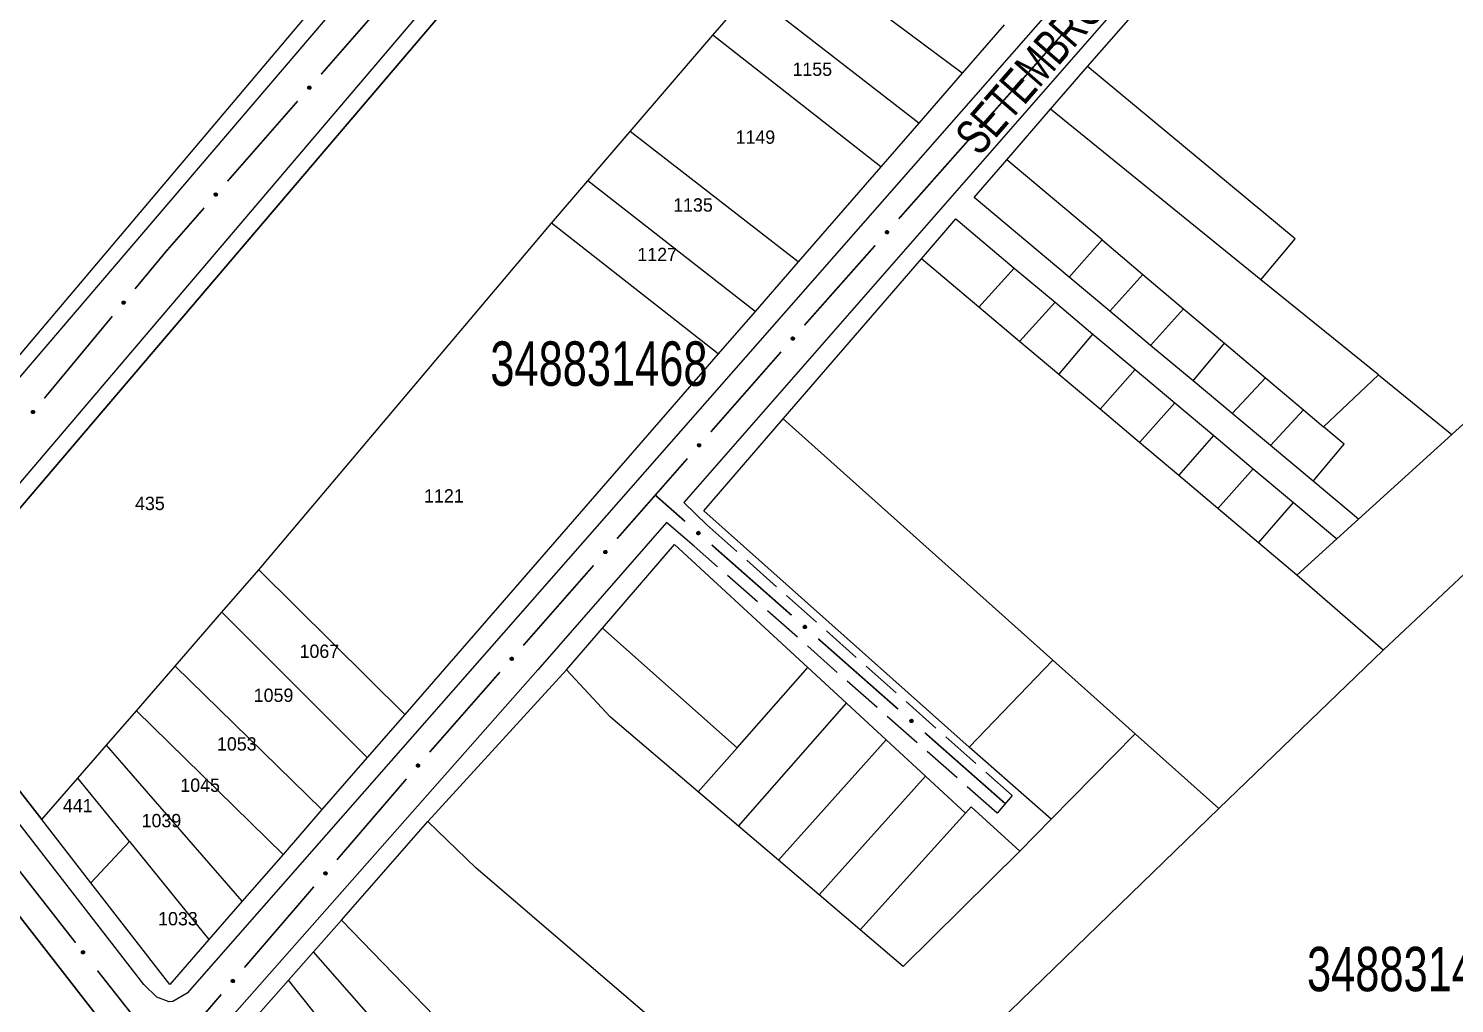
# Model space of a CAD drawing. Extents: x 200123 to 201542, y 4839549 to 4841240.
# Drawn here: x 200907.1 to 201067.7, y 4840266.9 to 4840376.7 of the extents above; entities that cross this region are included whole.
import ezdxf
from ezdxf.enums import TextEntityAlignment as Align

# ---------------------------------------------------------------- set-up
doc = ezdxf.new("R2010")
doc.units = 0
doc.header["$LTSCALE"] = 1.5
doc.header["$MEASUREMENT"] = 0
doc.linetypes.add('TRACO_11', pattern=[8, 3, -1, 3, -1])
for name, color, linetype in [('CD_MALHA_LOTES', 7, 'CONTINUOUS'), ('CD_TXT_QUADRA', 2, 'CONTINUOUS'), ('RU-QUADRA', 210, 'CONTINUOUS'), ('SV-EIXO-RUA-PAV', 20, 'CONTINUOUS'), ('SV-RUA-PAVIM', 7, 'CONTINUOUS'), ('SV-TXT-RUA-PAV', 7, 'CONTINUOUS'), ('Th_NmrPort', 1, 'CONTINUOUS')]:
    doc.layers.add(name, color=color, linetype=linetype)
doc.styles.add('ARIAL', font='ARIAL.SHX')

msp = doc.modelspace()

# ---------------------------------------------------------------- linework, layer by layer
at = {"layer": 'CD_MALHA_LOTES', "linetype": 'Continuous', "flags": 128}
for points in [[(200969.41, 4840501.79), (201013.76, 4840470.34), (201013.89, 4840467.21), (200993.46, 4840443.35), (200887.87, 4840318.42)], [(201026.39, 4840372.43), (201051.85, 4840401.42)], [(200967.19, 4840394.39), (200894.48, 4840309.03), (200894.56, 4840305.62), (200908.58, 4840287.58)], [(201012.26, 4840371.65), (200992.91, 4840386.08)], [(201007.38, 4840366.04), (200988.38, 4840380.8)], [(200984.19, 4840375.93), (200985.95, 4840377.97)], [(200974.88, 4840365.09), (200984.19, 4840375.93)], [(201003.09, 4840361.1), (200984.19, 4840375.93)], [(201017, 4840377.09), (201012.26, 4840371.65)], [(201012.26, 4840371.65), (201007.38, 4840366.04)], [(201022.21, 4840367.59), (201026.39, 4840372.43)], [(201049.76, 4840353), (201026.39, 4840372.43)], [(201125.9, 4840368.83), (201059.67, 4840306.65)], [(201017.3, 4840361.91), (201022.21, 4840367.59)], [(201045.9, 4840348.4), (201022.21, 4840367.59)], [(200970.11, 4840359.54), (200974.88, 4840365.09)], [(200993.78, 4840350.4), (200974.88, 4840365.09)], [(201007.38, 4840366.04), (201003.09, 4840361.1)], [(201013.62, 4840357.65), (201017.3, 4840361.91)], [(201028.03, 4840352.87), (201017.3, 4840361.91)], [(201003.09, 4840361.1), (200993.78, 4840350.4)], [(201067.42, 4840330.98), (201099.94, 4840360.57)], [(200966.02, 4840354.77), (200970.11, 4840359.54)], [(200988.93, 4840344.82), (200970.11, 4840359.54)], [(201024.3, 4840348.7), (201013.62, 4840357.65)], [(201007.67, 4840350.76), (201011.54, 4840355.24)], [(201011.54, 4840355.24), (201018.13, 4840349.71)], [(200933.04, 4840315.72), (200966.02, 4840354.77)], [(200984.76, 4840340.03), (200966.02, 4840354.77)], [(201024.3, 4840348.7), (201028.03, 4840352.87)], [(201028.03, 4840352.87), (201032.61, 4840349)], [(201045.9, 4840348.4), (201049.76, 4840353)], [(200993.78, 4840350.4), (200988.93, 4840344.82)], [(200992.1, 4840332.73), (201007.67, 4840350.76)], [(201014.13, 4840345.32), (201007.67, 4840350.76)], [(201014.13, 4840345.32), (201018.13, 4840349.71)], [(201018.13, 4840349.71), (201022.72, 4840345.85)], [(201028.9, 4840344.85), (201024.3, 4840348.7)], [(201028.9, 4840344.85), (201032.61, 4840349)], [(201032.61, 4840349), (201037.2, 4840345.13)], [(201059.14, 4840337.69), (201045.9, 4840348.4)], [(201018.72, 4840341.45), (201014.13, 4840345.32)], [(201018.72, 4840341.45), (201022.72, 4840345.85)], [(201022.72, 4840345.85), (201026.98, 4840342.27)], [(200988.93, 4840344.82), (200984.76, 4840340.03)], [(201033.49, 4840341), (201028.9, 4840344.85)], [(201033.49, 4840341), (201037.2, 4840345.13)], [(201037.2, 4840345.13), (201041.81, 4840341.24)], [(201023.13, 4840337.73), (201026.98, 4840342.27)], [(201026.98, 4840342.27), (201031.73, 4840338.29)], [(201023.13, 4840337.73), (201018.72, 4840341.45)], [(201038.28, 4840336.99), (201033.49, 4840341)], [(201038.28, 4840336.99), (201041.81, 4840341.24)], [(201041.81, 4840341.24), (201046.43, 4840337.34)], [(200984.76, 4840340.03), (200949.47, 4840299.44)], [(201027.8, 4840333.8), (201023.13, 4840337.73)], [(201027.8, 4840333.8), (201031.73, 4840338.29)], [(201031.73, 4840338.29), (201036.22, 4840334.51)], [(201042.66, 4840333.32), (201046.43, 4840337.34)], [(201046.43, 4840337.34), (201050.71, 4840333.73)], [(201052.95, 4840331.84), (201059.14, 4840337.69)], [(201059.14, 4840337.69), (201067.42, 4840330.98)], [(201042.66, 4840333.32), (201038.28, 4840336.99)], [(201032.25, 4840330.05), (201036.22, 4840334.51)], [(201036.22, 4840334.51), (201040.6, 4840330.84)], [(200983.15, 4840322.37), (200992.1, 4840332.73)], [(201022.46, 4840305.56), (200992.1, 4840332.73)], [(201032.25, 4840330.05), (201027.8, 4840333.8)], [(201046.98, 4840329.71), (201042.66, 4840333.32)], [(201046.98, 4840329.71), (201050.71, 4840333.73)], [(201050.71, 4840333.73), (201052.95, 4840331.84)], [(201036.65, 4840326.34), (201040.6, 4840330.84)], [(201040.6, 4840330.84), (201045.04, 4840327.11)], [(201055.29, 4840329.87), (201052.95, 4840331.84)], [(201067.42, 4840330.98), (201056.89, 4840321.41)], [(201036.65, 4840326.34), (201032.25, 4840330.05)], [(201051.78, 4840325.69), (201046.98, 4840329.71)], [(201051.78, 4840325.69), (201055.29, 4840329.87)], [(201041.06, 4840322.62), (201036.65, 4840326.34)], [(201041.06, 4840322.62), (201045.04, 4840327.11)], [(201045.04, 4840327.11), (201049.58, 4840323.3)], [(201056.89, 4840321.41), (201051.78, 4840325.69)], [(201045.65, 4840318.76), (201049.58, 4840323.3)], [(201049.58, 4840323.3), (201054.47, 4840319.2)], [(201013.04, 4840295.76), (200983.15, 4840322.37)], [(201045.65, 4840318.76), (201041.06, 4840322.62)], [(201054.47, 4840319.2), (201056.89, 4840321.41)], [(200971.74, 4840309.16), (200979.86, 4840318.57)], [(200979.86, 4840318.57), (200994.88, 4840304.71)], [(201049.97, 4840315.11), (201045.65, 4840318.76)], [(201049.97, 4840315.11), (201054.47, 4840319.2)], [(200928.87, 4840310.93), (200933.04, 4840315.72)], [(200949.47, 4840299.44), (200933.04, 4840315.72)], [(201059.67, 4840306.65), (201049.97, 4840315.11)], [(200923.61, 4840304.87), (200928.87, 4840310.93)], [(200945.24, 4840294.58), (200928.87, 4840310.93)], [(200967.68, 4840304.46), (200971.74, 4840309.16)], [(200986.91, 4840295.67), (200971.74, 4840309.16)], [(201013.04, 4840295.76), (201022.46, 4840305.56)], [(201022.46, 4840305.56), (201031.76, 4840297.23)], [(201059.67, 4840306.65), (201041.16, 4840288.82)], [(200919.25, 4840299.85), (200923.61, 4840304.87)], [(200940.15, 4840288.71), (200923.61, 4840304.87)], [(200952.09, 4840287.36), (200967.68, 4840304.46)], [(200972.65, 4840299.12), (200967.68, 4840304.46)], [(200986.91, 4840295.67), (200994.88, 4840304.71)], [(200994.88, 4840304.71), (200999.23, 4840300.69)], [(200863.74, 4840282.23), (200886.33, 4840300.35), (200888.43, 4840299.35), (200915.91, 4840264.07), (200917.24, 4840262.47), (200917.48, 4840261.45), (200897.15, 4840239.55)], [(200987.06, 4840286.84), (200999.23, 4840300.69)], [(200999.23, 4840300.69), (201003.68, 4840296.58)], [(200915.86, 4840295.96), (200919.25, 4840299.85)], [(200935.76, 4840283.67), (200919.25, 4840299.85)], [(200949.47, 4840299.44), (200945.24, 4840294.58)], [(200982.53, 4840290.7), (200972.65, 4840299.12)], [(201031.76, 4840297.23), (201022.29, 4840287.62)], [(201041.16, 4840288.82), (201031.76, 4840297.23)], [(200912.63, 4840292.24), (200915.86, 4840295.96)], [(200931.16, 4840278.38), (200915.86, 4840295.96)], [(200982.53, 4840290.7), (200986.91, 4840295.67)], [(200991.56, 4840283), (201003.68, 4840296.58)], [(201003.68, 4840296.58), (201008.14, 4840292.46)], [(201022.29, 4840287.62), (201013.04, 4840295.76)], [(200945.24, 4840294.58), (200940.15, 4840288.71)], [(200908.58, 4840287.58), (200912.63, 4840292.24)], [(200918.47, 4840285.1), (200912.63, 4840292.24)], [(200996.15, 4840279.09), (201008.14, 4840292.46)], [(201008.14, 4840292.46), (201012.63, 4840288.31)], [(200987.06, 4840286.84), (200982.53, 4840290.7)], [(201012.63, 4840288.31), (201013.26, 4840289.01)], [(201013.26, 4840289.01), (201018.76, 4840284.04)], [(200914.11, 4840280.46), (200908.58, 4840287.58)], [(200940.15, 4840288.71), (200935.76, 4840283.67)], [(200965.7, 4840215.64), (201041.16, 4840288.82)], [(201000.77, 4840275.15), (201012.63, 4840288.31)], [(201018.76, 4840284.04), (201022.29, 4840287.62)], [(200942.33, 4840276.26), (200952.09, 4840287.36)], [(200989.48, 4840254.69), (200957.46, 4840282.14), (200952.09, 4840287.36)], [(200991.56, 4840283), (200987.06, 4840286.84)], [(200914.11, 4840280.46), (200918.47, 4840285.1)], [(200918.47, 4840285.1), (200927.41, 4840274.07)], [(200935.76, 4840283.67), (200931.16, 4840278.38)], [(200996.15, 4840279.09), (200991.56, 4840283)], [(201018.76, 4840284.04), (201005.6, 4840271.03)], [(200923.01, 4840269.01), (200914.11, 4840280.46)], [(200931.16, 4840278.38), (200927.41, 4840274.07)], [(201000.77, 4840275.15), (200996.15, 4840279.09)], [(200939.2, 4840272.7), (200942.33, 4840276.26)], [(200965.67, 4840252.17), (200942.33, 4840276.26)], [(201005.6, 4840271.03), (201000.77, 4840275.15)], [(200927.41, 4840274.07), (200923.01, 4840269.01)], [(200936.39, 4840269.5), (200939.2, 4840272.7)], [(200961.07, 4840247.76), (200939.2, 4840272.7)], [(200936.39, 4840269.5), (200930.5, 4840262.81), (200930.28, 4840260.59), (200959.16, 4840223.94)], [(200956.89, 4840243.74), (200936.39, 4840269.5)]]:
    msp.add_lwpolyline(points, dxfattribs=at)
at = {"layer": 'RU-QUADRA', "linetype": 'Continuous', "flags": 128}
msp.add_lwpolyline([(200887.87, 4840318.42), (200884.39, 4840318.51), (200856.91, 4840353.29), (200827.26, 4840390.82), (200860.27, 4840445.95), (200864.09, 4840452.29), (200885.85, 4840488.36), (200915.27, 4840537.14), (200918.59, 4840537.83), (200969.41, 4840501.79), (200975.72, 4840497.31), (200985.81, 4840490.16), (200996.33, 4840482.71), (201013.76, 4840470.34), (201013.89, 4840467.21), (200999.75, 4840450.69), (200993.46, 4840443.35)], close=True, dxfattribs=at)
for points in [[(200930.5, 4840262.81), (200936.39, 4840269.5), (200939.2, 4840272.7), (200942.33, 4840276.26), (200952.09, 4840287.36), (200967.68, 4840304.46), (200971.74, 4840309.16), (200979.86, 4840318.57), (200994.88, 4840304.71), (200999.23, 4840300.69), (201003.68, 4840296.58), (201008.14, 4840292.46), (201012.63, 4840288.31), (201013.26, 4840289.01), (201018.76, 4840284.04), (201022.29, 4840287.62), (201013.04, 4840295.76), (200983.15, 4840322.37), (200992.1, 4840332.73), (201007.67, 4840350.76), (201011.54, 4840355.24), (201018.13, 4840349.71), (201022.72, 4840345.85), (201026.98, 4840342.27), (201031.73, 4840338.29), (201036.22, 4840334.51), (201040.6, 4840330.84), (201045.04, 4840327.11), (201049.58, 4840323.3), (201054.47, 4840319.2), (201056.89, 4840321.41), (201051.78, 4840325.69), (201046.98, 4840329.71), (201042.66, 4840333.32), (201038.28, 4840336.99), (201033.49, 4840341), (201028.9, 4840344.85), (201024.3, 4840348.7), (201013.62, 4840357.65), (201017.3, 4840361.91), (201022.21, 4840367.59), (201026.39, 4840372.43), (201051.85, 4840401.42)], [(200894.48, 4840309.03), (200967.19, 4840394.39)], [(201017, 4840377.09), (201012.26, 4840371.65), (201007.38, 4840366.04), (201003.09, 4840361.1), (200993.78, 4840350.4), (200988.93, 4840344.82), (200984.76, 4840340.03), (200949.47, 4840299.44), (200945.24, 4840294.58), (200940.15, 4840288.71), (200935.76, 4840283.67), (200931.16, 4840278.38), (200927.41, 4840274.07), (200923.01, 4840269.01), (200914.11, 4840280.46), (200908.58, 4840287.58), (200894.56, 4840305.62)], [(200915.91, 4840264.07), (200888.43, 4840299.35), (200886.33, 4840300.35), (200863.74, 4840282.23), (200860.18, 4840279.44), (200855.56, 4840275.81), (200852.31, 4840273.26), (200848.46, 4840270.24), (200841.79, 4840265)]]:
    msp.add_lwpolyline(points, dxfattribs=at)
at = {"layer": 'SV-EIXO-RUA-PAV', "const_width": 0.18}
for points in [[(200940.048068, 4840371.530932), (200947.952305, 4840380.559943)], [(201023.58, 4840376.09), (201015.721221, 4840367.222507)], [(201023.680628, 4840376.202921), (201023.58, 4840376.09)], [(200929.509086, 4840359.49225), (200937.413323, 4840368.521262)], [(201013.068189, 4840364.228944), (201005.109091, 4840355.248255)], [(200922.6, 4840351.6), (200926.87434, 4840356.48258)], [(200922.274057, 4840351.206695), (200922.6, 4840351.6)], [(201002.456059, 4840352.254692), (200995.160219, 4840344.022395)], [(200919.083611, 4840347.356882), (200922.274057, 4840351.206695)], [(200908.874185, 4840335.037483), (200916.531255, 4840344.277032)], [(200995.160219, 4840344.022395), (200994.52, 4840343.3)], [(200994.52, 4840343.3), (200994.497083, 4840343.273896)], [(200991.858129, 4840340.267915), (200983.941267, 4840331.249972)], [(200981.302313, 4840328.243991), (200973.385451, 4840319.226048)], [(200978.039059, 4840323.822357), (200977.69, 4840324.13)], [(200981.0399, 4840321.17756), (200978.039059, 4840323.822357)], [(200993.043267, 4840310.598373), (200984.040742, 4840318.532763)], [(200970.746497, 4840316.220067), (200962.829635, 4840307.202124)], [(201005.046633, 4840300.019187), (200996.044109, 4840307.953577)], [(200960.190681, 4840304.196143), (200952.273819, 4840295.1782)], [(201017.05, 4840289.44), (201008.047475, 4840297.37439)], [(200949.652417, 4840292.156981), (200941.835878, 4840283.051943)], [(200912.397395, 4840273.705746), (200905.009719, 4840283.16208)], [(200939.230365, 4840280.01693), (200936.624853, 4840276.981918)], [(200936.4, 4840276.72), (200931.408475, 4840270.916491)], [(200936.624853, 4840276.981918), (200936.4, 4840276.72)], [(200922.29534, 4840261.134734), (200914.868578, 4840270.560401)], [(200928.800165, 4840267.883881), (200922.931469, 4840261.060509)]]:
    msp.add_lwpolyline(points, dxfattribs=at)
at = {"layer": 'SV-EIXO-RUA-PAV'}
for points in [[(200938.553229, 4840369.990497), (200938.549296, 4840370.039248), (200938.555885, 4840370.08195), (200938.571631, 4840370.115984), (200938.593388, 4840370.142431), (200938.618694, 4840370.166981), (200938.649668, 4840370.186103), (200938.688747, 4840370.199711), (200938.737622, 4840370.203999), (200938.780923, 4840370.194375), (200938.815116, 4840370.180722), (200938.843999, 4840370.159623), (200938.867436, 4840370.134641), (200938.886235, 4840370.10181), (200938.899639, 4840370.062072), (200938.902762, 4840370.012822), (200938.896015, 4840369.971002), (200938.87992, 4840369.938482), (200938.858525, 4840369.909579), (200938.832389, 4840369.884826), (200938.801876, 4840369.86623), (200938.761843, 4840369.852806), (200938.713192, 4840369.850369), (200938.671404, 4840369.856621), (200938.638667, 4840369.872256), (200938.610686, 4840369.89396), (200938.585755, 4840369.919042), (200938.565236, 4840369.949378), (200938.553229, 4840369.990497)], [(201014.572385, 4840365.760243), (201014.576021, 4840365.711469), (201014.569172, 4840365.668808), (201014.553219, 4840365.63487), (201014.531301, 4840365.608556), (201014.505846, 4840365.584161), (201014.474756, 4840365.565228), (201014.435595, 4840365.551858), (201014.386695, 4840365.547868), (201014.343453, 4840365.557756), (201014.309344, 4840365.571617), (201014.28059, 4840365.592891), (201014.257306, 4840365.618016), (201014.238707, 4840365.650961), (201014.225545, 4840365.690779), (201014.222723, 4840365.740048), (201014.229724, 4840365.781826), (201014.246017, 4840365.814247), (201014.267588, 4840365.843019), (201014.293874, 4840365.867613), (201014.324499, 4840365.886022), (201014.364614, 4840365.899202), (201014.413279, 4840365.901343), (201014.455027, 4840365.894836), (201014.487669, 4840365.879003), (201014.515517, 4840365.857128), (201014.540295, 4840365.831895), (201014.560628, 4840365.801435), (201014.572385, 4840365.760243)], [(200928.014246, 4840357.951816), (200928.010314, 4840358.000566), (200928.016902, 4840358.043268), (200928.032649, 4840358.077303), (200928.054406, 4840358.10375), (200928.079711, 4840358.128299), (200928.110685, 4840358.147421), (200928.149764, 4840358.16103), (200928.19864, 4840358.165318), (200928.241941, 4840358.155693), (200928.276133, 4840358.142041), (200928.305017, 4840358.120942), (200928.328454, 4840358.095959), (200928.347253, 4840358.063128), (200928.360657, 4840358.023391), (200928.363779, 4840357.97414), (200928.357033, 4840357.93232), (200928.340938, 4840357.899801), (200928.319542, 4840357.870898), (200928.293407, 4840357.846144), (200928.262894, 4840357.827549), (200928.22286, 4840357.814125), (200928.174209, 4840357.811687), (200928.132422, 4840357.81794), (200928.099685, 4840357.833574), (200928.071704, 4840357.855278), (200928.046772, 4840357.88036), (200928.026254, 4840357.910696), (200928.014246, 4840357.951816)], [(201003.960255, 4840353.785991), (201003.963891, 4840353.737218), (201003.957042, 4840353.694557), (201003.941089, 4840353.660619), (201003.919171, 4840353.634305), (201003.893716, 4840353.60991), (201003.862626, 4840353.590977), (201003.823465, 4840353.577607), (201003.774565, 4840353.573617), (201003.731323, 4840353.583505), (201003.697214, 4840353.597365), (201003.66846, 4840353.61864), (201003.645176, 4840353.643765), (201003.626577, 4840353.67671), (201003.613415, 4840353.716528), (201003.610593, 4840353.765797), (201003.617594, 4840353.807575), (201003.633887, 4840353.839996), (201003.655458, 4840353.868768), (201003.681744, 4840353.893362), (201003.712369, 4840353.911771), (201003.752484, 4840353.924951), (201003.801149, 4840353.927092), (201003.842897, 4840353.920585), (201003.875539, 4840353.904751), (201003.903387, 4840353.882877), (201003.928165, 4840353.857644), (201003.948498, 4840353.827183), (201003.960255, 4840353.785991)], [(200917.630994, 4840345.77657), (200917.625744, 4840345.825196), (200917.631175, 4840345.868061), (200917.645995, 4840345.902509), (200917.667028, 4840345.929534), (200917.69166, 4840345.95476), (200917.722106, 4840345.974713), (200917.760802, 4840345.989373), (200917.809544, 4840345.994982), (200917.853089, 4840345.986533), (200917.887639, 4840345.97381), (200917.917083, 4840345.953501), (200917.941187, 4840345.929161), (200917.960867, 4840345.896851), (200917.975341, 4840345.85749), (200917.979795, 4840345.808343), (200917.974182, 4840345.766355), (200917.958973, 4840345.733412), (200917.938368, 4840345.703941), (200917.912911, 4840345.678489), (200917.882913, 4840345.659075), (200917.843257, 4840345.644573), (200917.79469, 4840345.64082), (200917.752748, 4840345.64594), (200917.7196, 4840345.660683), (200917.691042, 4840345.681622), (200917.665441, 4840345.70602), (200917.64411, 4840345.73579), (200917.630994, 4840345.77657)], [(200993.355123, 4840341.806256), (200993.358987, 4840341.757501), (200993.352339, 4840341.714808), (200993.336545, 4840341.680795), (200993.314751, 4840341.654379), (200993.289411, 4840341.629865), (200993.25841, 4840341.610786), (200993.219312, 4840341.597233), (200993.170431, 4840341.593013), (200993.127144, 4840341.602698), (200993.09297, 4840341.616398), (200993.064116, 4840341.637537), (200993.040714, 4840341.662553), (200993.021961, 4840341.69541), (200993.008613, 4840341.735166), (200993.005559, 4840341.784421), (200993.012364, 4840341.826232), (200993.028505, 4840341.858729), (200993.04994, 4840341.887602), (200993.07611, 4840341.912319), (200993.106649, 4840341.930871), (200993.146702, 4840341.944239), (200993.195356, 4840341.946609), (200993.237134, 4840341.940298), (200993.26985, 4840341.924618), (200993.2978, 4840341.902874), (200993.322697, 4840341.877757), (200993.343173, 4840341.847393), (200993.355123, 4840341.806256)], [(200907.421567, 4840333.45717), (200907.416317, 4840333.505796), (200907.421748, 4840333.548661), (200907.436568, 4840333.583109), (200907.457602, 4840333.610135), (200907.482234, 4840333.63536), (200907.512679, 4840333.655313), (200907.551376, 4840333.669974), (200907.600117, 4840333.675583), (200907.643663, 4840333.667133), (200907.678212, 4840333.654411), (200907.707656, 4840333.634101), (200907.73176, 4840333.609761), (200907.75144, 4840333.577451), (200907.765915, 4840333.538091), (200907.770369, 4840333.488943), (200907.764756, 4840333.446956), (200907.749546, 4840333.414013), (200907.728941, 4840333.384541), (200907.703485, 4840333.35909), (200907.673486, 4840333.339676), (200907.63383, 4840333.325174), (200907.585263, 4840333.32142), (200907.543322, 4840333.32654), (200907.510174, 4840333.341283), (200907.481616, 4840333.362223), (200907.456015, 4840333.386621), (200907.434683, 4840333.41639), (200907.421567, 4840333.45717)], [(200982.799307, 4840329.782332), (200982.803171, 4840329.733577), (200982.796523, 4840329.690884), (200982.780729, 4840329.656872), (200982.758935, 4840329.630455), (200982.733595, 4840329.605941), (200982.702594, 4840329.586862), (200982.663496, 4840329.573309), (200982.614615, 4840329.569089), (200982.571327, 4840329.578774), (200982.537154, 4840329.592474), (200982.5083, 4840329.613614), (200982.484898, 4840329.638629), (200982.466145, 4840329.671486), (200982.452796, 4840329.711242), (200982.449743, 4840329.760497), (200982.456548, 4840329.802308), (200982.472688, 4840329.834805), (200982.494124, 4840329.863678), (200982.520294, 4840329.888395), (200982.550833, 4840329.906947), (200982.590886, 4840329.920315), (200982.63954, 4840329.922685), (200982.681318, 4840329.916374), (200982.714033, 4840329.900694), (200982.741984, 4840329.87895), (200982.766881, 4840329.853834), (200982.787356, 4840329.823469), (200982.799307, 4840329.782332)], [(200982.575327, 4840319.677577), (200982.526564, 4840319.673807), (200982.483884, 4840319.680539), (200982.449902, 4840319.696399), (200982.423528, 4840319.718244), (200982.399063, 4840319.743632), (200982.380045, 4840319.77467), (200982.366567, 4840319.813794), (200982.362443, 4840319.862683), (200982.372212, 4840319.905952), (200982.385979, 4840319.940099), (200982.407174, 4840319.968911), (200982.432235, 4840319.992264), (200982.465129, 4840320.010953), (200982.504911, 4840320.024225), (200982.554171, 4840320.027183), (200982.595968, 4840320.020296), (200982.628434, 4840320.004092), (200982.657266, 4840319.982601), (200982.681931, 4840319.956382), (200982.700425, 4840319.925807), (200982.713715, 4840319.885729), (200982.71599, 4840319.83707), (200982.709597, 4840319.795304), (200982.693854, 4840319.76262), (200982.672056, 4840319.734711), (200982.646891, 4840319.709864), (200982.616486, 4840319.689447), (200982.575327, 4840319.677577)], [(200972.243491, 4840317.758409), (200972.247355, 4840317.709653), (200972.240707, 4840317.66696), (200972.224912, 4840317.632948), (200972.203119, 4840317.606531), (200972.177779, 4840317.582017), (200972.146778, 4840317.562938), (200972.10768, 4840317.549385), (200972.058799, 4840317.545165), (200972.015511, 4840317.55485), (200971.981338, 4840317.56855), (200971.952484, 4840317.58969), (200971.929082, 4840317.614705), (200971.910329, 4840317.647562), (200971.89698, 4840317.687319), (200971.893927, 4840317.736573), (200971.900732, 4840317.778384), (200971.916872, 4840317.810881), (200971.938308, 4840317.839754), (200971.964478, 4840317.864471), (200971.995017, 4840317.883024), (200972.03507, 4840317.896391), (200972.083724, 4840317.898761), (200972.125502, 4840317.89245), (200972.158217, 4840317.87677), (200972.186168, 4840317.855026), (200972.211065, 4840317.82991), (200972.23154, 4840317.799545), (200972.243491, 4840317.758409)], [(200994.578693, 4840309.09839), (200994.52993, 4840309.09462), (200994.48725, 4840309.101352), (200994.453269, 4840309.117212), (200994.426895, 4840309.139057), (200994.40243, 4840309.164445), (200994.383412, 4840309.195483), (200994.369934, 4840309.234607), (200994.365809, 4840309.283496), (200994.375579, 4840309.326765), (200994.389345, 4840309.360912), (200994.410541, 4840309.389725), (200994.435602, 4840309.413078), (200994.468495, 4840309.431767), (200994.508277, 4840309.445038), (200994.557538, 4840309.447996), (200994.599335, 4840309.441109), (200994.631801, 4840309.424906), (200994.660632, 4840309.403414), (200994.685298, 4840309.377196), (200994.703791, 4840309.346621), (200994.717081, 4840309.306542), (200994.719356, 4840309.257884), (200994.712964, 4840309.216117), (200994.69722, 4840309.183433), (200994.675422, 4840309.155524), (200994.650257, 4840309.130677), (200994.619853, 4840309.11026), (200994.578693, 4840309.09839)], [(200961.687674, 4840305.734485), (200961.691539, 4840305.685729), (200961.68489, 4840305.643036), (200961.669096, 4840305.609024), (200961.647303, 4840305.582607), (200961.621963, 4840305.558093), (200961.590962, 4840305.539015), (200961.551864, 4840305.525461), (200961.502983, 4840305.521241), (200961.459695, 4840305.530926), (200961.425521, 4840305.544626), (200961.396667, 4840305.565766), (200961.373266, 4840305.590781), (200961.354513, 4840305.623639), (200961.341164, 4840305.663395), (200961.338111, 4840305.712649), (200961.344916, 4840305.75446), (200961.361056, 4840305.786957), (200961.382492, 4840305.81583), (200961.408662, 4840305.840547), (200961.439201, 4840305.8591), (200961.479253, 4840305.872467), (200961.527908, 4840305.874837), (200961.569686, 4840305.868526), (200961.602401, 4840305.852846), (200961.630352, 4840305.831102), (200961.655248, 4840305.805986), (200961.675724, 4840305.775621), (200961.687674, 4840305.734485)], [(201006.58206, 4840298.519203), (201006.533297, 4840298.515434), (201006.490617, 4840298.522165), (201006.456635, 4840298.538026), (201006.430261, 4840298.559871), (201006.405796, 4840298.585258), (201006.386778, 4840298.616296), (201006.3733, 4840298.65542), (201006.369176, 4840298.70431), (201006.378945, 4840298.747578), (201006.392712, 4840298.781725), (201006.413907, 4840298.810538), (201006.438968, 4840298.833891), (201006.471862, 4840298.85258), (201006.511644, 4840298.865851), (201006.560904, 4840298.868809), (201006.602702, 4840298.861923), (201006.635167, 4840298.845719), (201006.663999, 4840298.824227), (201006.688665, 4840298.798009), (201006.707158, 4840298.767434), (201006.720448, 4840298.727356), (201006.722723, 4840298.678697), (201006.71633, 4840298.636931), (201006.700587, 4840298.604246), (201006.678789, 4840298.576338), (201006.653624, 4840298.55149), (201006.62322, 4840298.531074), (201006.58206, 4840298.519203)], [(200951.132288, 4840293.711802), (200951.136692, 4840293.663092), (200951.130517, 4840293.620328), (200951.1151, 4840293.586143), (200951.0936, 4840293.559487), (200951.068533, 4840293.534694), (200951.037745, 4840293.515273), (200950.9988, 4840293.501287), (200950.949968, 4840293.496526), (200950.906576, 4840293.505732), (200950.872253, 4840293.519053), (200950.843167, 4840293.539871), (200950.81949, 4840293.564626), (200950.800374, 4840293.597274), (200950.786586, 4840293.63688), (200950.782987, 4840293.686098), (200950.789329, 4840293.727981), (200950.805109, 4840293.760655), (200950.826224, 4840293.789763), (200950.852118, 4840293.814768), (200950.88245, 4840293.833658), (200950.922352, 4840293.847469), (200950.970977, 4840293.850377), (200951.012823, 4840293.844529), (200951.04571, 4840293.829212), (200951.0739, 4840293.807779), (200951.099072, 4840293.782939), (200951.119883, 4840293.752804), (200951.132288, 4840293.711802)], [(200940.710236, 4840281.571751), (200940.71464, 4840281.523041), (200940.708465, 4840281.480277), (200940.693048, 4840281.446092), (200940.671548, 4840281.419436), (200940.646481, 4840281.394643), (200940.615693, 4840281.375222), (200940.576748, 4840281.361236), (200940.527917, 4840281.356475), (200940.484525, 4840281.365681), (200940.450201, 4840281.379002), (200940.421115, 4840281.39982), (200940.397438, 4840281.424575), (200940.378322, 4840281.457223), (200940.364534, 4840281.496829), (200940.360935, 4840281.546047), (200940.367277, 4840281.58793), (200940.383057, 4840281.620604), (200940.404172, 4840281.649713), (200940.430067, 4840281.674718), (200940.460398, 4840281.693607), (200940.5003, 4840281.707418), (200940.548925, 4840281.710326), (200940.590771, 4840281.704478), (200940.623658, 4840281.689161), (200940.651848, 4840281.667728), (200940.677021, 4840281.642888), (200940.697831, 4840281.612753), (200940.710236, 4840281.571751)], [(200913.231709, 4840272.459006), (200913.183086, 4840272.464279), (200913.142375, 4840272.478754), (200913.111894, 4840272.5006), (200913.089994, 4840272.526928), (200913.070622, 4840272.556386), (200913.057643, 4840272.590395), (200913.0516, 4840272.631332), (200913.056548, 4840272.680145), (200913.074117, 4840272.720875), (200913.093936, 4840272.751903), (200913.120074, 4840272.776321), (200913.149006, 4840272.79466), (200913.184779, 4840272.806973), (200913.226324, 4840272.812692), (200913.275287, 4840272.806529), (200913.315101, 4840272.792065), (200913.344028, 4840272.77016), (200913.36841, 4840272.743727), (200913.387827, 4840272.713416), (200913.400374, 4840272.679959), (200913.406057, 4840272.638118), (200913.399334, 4840272.589873), (200913.385361, 4840272.549998), (200913.363868, 4840272.520771), (200913.337304, 4840272.497353), (200913.307994, 4840272.477564), (200913.274351, 4840272.463094), (200913.231709, 4840272.459006)], [(200930.281469, 4840269.437337), (200930.285828, 4840269.388623), (200930.279613, 4840269.345865), (200930.264165, 4840269.311694), (200930.24264, 4840269.285058), (200930.21755, 4840269.260288), (200930.186745, 4840269.240895), (200930.147786, 4840269.226945), (200930.098951, 4840269.22223), (200930.055567, 4840269.231475), (200930.021256, 4840269.244828), (200929.992189, 4840269.265673), (200929.968535, 4840269.29045), (200929.949449, 4840269.323115), (200929.935698, 4840269.362734), (200929.932144, 4840269.411955), (200929.938525, 4840269.453832), (200929.954335, 4840269.486491), (200929.975476, 4840269.515581), (200930.001394, 4840269.540562), (200930.031743, 4840269.559424), (200930.071658, 4840269.573197), (200930.120286, 4840269.576061), (200930.162126, 4840269.570174), (200930.194999, 4840269.554827), (200930.223169, 4840269.533368), (200930.248319, 4840269.508505), (200930.269102, 4840269.47835), (200930.281469, 4840269.437337)]]:
    msp.add_lwpolyline(points, close=True, dxfattribs=at)
for points in [[(200938.549296, 4840370.039248), (200938.649668, 4840370.186103)], [(200938.552165, 4840370.017139), (200938.664653, 4840370.187065)], [(200938.552947, 4840370.063606), (200938.629092, 4840370.169231)], [(200938.553229, 4840369.990497), (200938.688747, 4840370.199711)], [(200938.555885, 4840370.08195), (200938.618694, 4840370.166981)], [(200938.561139, 4840369.969386), (200938.712278, 4840370.197964)], [(200938.565236, 4840369.949378), (200938.737622, 4840370.203999)], [(200938.578717, 4840369.937676), (200938.755921, 4840370.196028)], [(200938.585755, 4840369.919042), (200938.780923, 4840370.194375)], [(200938.599891, 4840369.910072), (200938.793401, 4840370.18498)], [(200938.610686, 4840369.89396), (200938.815116, 4840370.180722)], [(200938.626713, 4840369.884778), (200938.830365, 4840370.167129)], [(200938.638667, 4840369.872256), (200938.843999, 4840370.159623)], [(200938.657901, 4840369.866543), (200938.854107, 4840370.144531)], [(200938.671404, 4840369.856621), (200938.867436, 4840370.134641)], [(200938.694481, 4840369.854468), (200938.87451, 4840370.113976)], [(200938.713192, 4840369.850369), (200938.886235, 4840370.10181)], [(200938.738895, 4840369.855484), (200938.891317, 4840370.079313)], [(200938.761843, 4840369.852806), (200938.899639, 4840370.062072)], [(200938.783696, 4840369.865229), (200938.89644, 4840370.031304)], [(200938.801876, 4840369.86623), (200938.902762, 4840370.012822)], [(200938.819513, 4840369.879212), (200938.89553, 4840369.986762)], [(200938.832389, 4840369.884826), (200938.896015, 4840369.971002)], [(201014.324499, 4840365.886022), (201014.222723, 4840365.740048)], [(201014.364614, 4840365.899202), (201014.225545, 4840365.690779)], [(201014.342685, 4840365.886913), (201014.228932, 4840365.721528)], [(201014.293874, 4840365.867613), (201014.229724, 4840365.781826)], [(201014.306784, 4840365.873148), (201014.230113, 4840365.766063)], [(201014.387545, 4840365.896384), (201014.233762, 4840365.673488)], [(201014.413279, 4840365.901343), (201014.238707, 4840365.650961)], [(201014.431964, 4840365.89713), (201014.250358, 4840365.638724)], [(201014.455027, 4840365.894836), (201014.257306, 4840365.618016)], [(201014.468471, 4840365.884832), (201014.270574, 4840365.608045)], [(201014.487669, 4840365.879003), (201014.28059, 4840365.592891)], [(201014.499547, 4840365.866407), (201014.294178, 4840365.585303)], [(201014.515517, 4840365.857128), (201014.309344, 4840365.571617)], [(201014.526214, 4840365.84095), (201014.331033, 4840365.567227)], [(201014.540295, 4840365.831895), (201014.343453, 4840365.557756)], [(201014.547219, 4840365.813219), (201014.368444, 4840365.55595)], [(201014.560628, 4840365.801435), (201014.386695, 4840365.547868)], [(201014.564603, 4840365.781402), (201014.412075, 4840365.553748)], [(201014.572385, 4840365.760243), (201014.435595, 4840365.551858)], [(201014.573286, 4840365.733595), (201014.459766, 4840365.564357)], [(201014.576021, 4840365.711469), (201014.474756, 4840365.565228)], [(201014.572222, 4840365.687133), (201014.495435, 4840365.581974)], [(201014.569172, 4840365.668808), (201014.505846, 4840365.584161)], [(200928.010314, 4840358.000566), (200928.110685, 4840358.147421)], [(200928.013183, 4840357.978457), (200928.125671, 4840358.148384)], [(200928.013965, 4840358.024925), (200928.09011, 4840358.13055)], [(200928.014246, 4840357.951816), (200928.149764, 4840358.16103)], [(200928.016902, 4840358.043268), (200928.079711, 4840358.128299)], [(200928.022157, 4840357.930704), (200928.173296, 4840358.159283)], [(200928.026254, 4840357.910696), (200928.19864, 4840358.165318)], [(200928.039735, 4840357.898994), (200928.216939, 4840358.157347)], [(200928.046772, 4840357.88036), (200928.241941, 4840358.155693)], [(200928.060909, 4840357.871391), (200928.254419, 4840358.146299)], [(200928.071704, 4840357.855278), (200928.276133, 4840358.142041)], [(200928.08773, 4840357.846097), (200928.291383, 4840358.128447)], [(200928.099685, 4840357.833574), (200928.305017, 4840358.120942)], [(200928.118918, 4840357.827862), (200928.315125, 4840358.105849)], [(200928.132422, 4840357.81794), (200928.328454, 4840358.095959)], [(200928.155499, 4840357.815787), (200928.335527, 4840358.075294)], [(200928.174209, 4840357.811687), (200928.347253, 4840358.063128)], [(200928.199913, 4840357.816803), (200928.352334, 4840358.040632)], [(200928.22286, 4840357.814125), (200928.360657, 4840358.023391)], [(200928.244714, 4840357.826548), (200928.357457, 4840357.992623)], [(200928.262894, 4840357.827549), (200928.363779, 4840357.97414)], [(200928.280531, 4840357.840531), (200928.356548, 4840357.948081)], [(200928.293407, 4840357.846144), (200928.357033, 4840357.93232)], [(201003.712369, 4840353.911771), (201003.610593, 4840353.765797)], [(201003.752484, 4840353.924951), (201003.613415, 4840353.716528)], [(201003.730555, 4840353.912661), (201003.616802, 4840353.747276)], [(201003.681744, 4840353.893362), (201003.617594, 4840353.807575)], [(201003.694654, 4840353.898897), (201003.617983, 4840353.791812)], [(201003.775415, 4840353.922133), (201003.621632, 4840353.699237)], [(201003.801149, 4840353.927092), (201003.626577, 4840353.67671)], [(201003.819834, 4840353.922879), (201003.638228, 4840353.664473)], [(201003.842897, 4840353.920585), (201003.645176, 4840353.643765)], [(201003.856341, 4840353.910581), (201003.658444, 4840353.633794)], [(201003.875539, 4840353.904751), (201003.66846, 4840353.61864)], [(201003.887417, 4840353.892156), (201003.682048, 4840353.611052)], [(201003.903387, 4840353.882877), (201003.697214, 4840353.597365)], [(201003.914084, 4840353.866699), (201003.718903, 4840353.592975)], [(201003.928165, 4840353.857644), (201003.731323, 4840353.583505)], [(201003.935089, 4840353.838967), (201003.756314, 4840353.581699)], [(201003.948498, 4840353.827183), (201003.774565, 4840353.573617)], [(201003.952473, 4840353.807151), (201003.799945, 4840353.579497)], [(201003.960255, 4840353.785991), (201003.823465, 4840353.577607)], [(201003.961156, 4840353.759344), (201003.847636, 4840353.590106)], [(201003.963891, 4840353.737218), (201003.862626, 4840353.590977)], [(201003.960092, 4840353.712882), (201003.883305, 4840353.607723)], [(201003.957042, 4840353.694557), (201003.893716, 4840353.60991)], [(200917.625744, 4840345.825196), (200917.722106, 4840345.974713)], [(200917.628734, 4840345.849644), (200917.701994, 4840345.957291)], [(200917.62921, 4840345.803173), (200917.73706, 4840345.97608)], [(200917.630994, 4840345.77657), (200917.760802, 4840345.989373)], [(200917.631175, 4840345.868061), (200917.69166, 4840345.95476)], [(200917.639473, 4840345.75568), (200917.784373, 4840345.988264)], [(200917.64411, 4840345.73579), (200917.809544, 4840345.994982)], [(200917.657903, 4840345.724457), (200917.828052, 4840345.987509)], [(200917.665441, 4840345.70602), (200917.853089, 4840345.986533)], [(200917.679815, 4840345.697437), (200917.865817, 4840345.977479)], [(200917.691042, 4840345.681622), (200917.887639, 4840345.97381)], [(200917.707311, 4840345.672877), (200917.903251, 4840345.960634)], [(200917.7196, 4840345.660683), (200917.917083, 4840345.953501)], [(200917.738981, 4840345.655493), (200917.927595, 4840345.938687)], [(200917.752748, 4840345.64594), (200917.941187, 4840345.929161)], [(200917.775875, 4840345.644412), (200917.948817, 4840345.908695)], [(200917.79469, 4840345.64082), (200917.960867, 4840345.896851)], [(200917.820245, 4840345.646629), (200917.966556, 4840345.8745)], [(200917.843257, 4840345.644573), (200917.975341, 4840345.85749)], [(200917.864767, 4840345.657583), (200917.972975, 4840345.826647)], [(200917.882913, 4840345.659075), (200917.979795, 4840345.808343)], [(200917.900192, 4840345.672529), (200917.973272, 4840345.782097)], [(200917.912911, 4840345.678489), (200917.974182, 4840345.766355)], [(200993.106649, 4840341.930871), (200993.005559, 4840341.784421)], [(200993.146702, 4840341.944239), (200993.008613, 4840341.735166)], [(200993.12483, 4840341.931847), (200993.011855, 4840341.76593)], [(200993.07611, 4840341.912319), (200993.012364, 4840341.826232)], [(200993.088994, 4840341.917914), (200993.012827, 4840341.810471)], [(200993.169645, 4840341.941529), (200993.016911, 4840341.717914)], [(200993.195356, 4840341.946609), (200993.021961, 4840341.69541)], [(200993.214061, 4840341.942483), (200993.033669, 4840341.683228)], [(200993.237134, 4840341.940298), (200993.040714, 4840341.662553)], [(200993.250624, 4840341.930357), (200993.054029, 4840341.652644)], [(200993.26985, 4840341.924618), (200993.064116, 4840341.637537)], [(200993.281787, 4840341.912078), (200993.077739, 4840341.630013)], [(200993.2978, 4840341.902874), (200993.09297, 4840341.616398)], [(200993.308573, 4840341.886747), (200993.114679, 4840341.61211)], [(200993.322697, 4840341.877757), (200993.127144, 4840341.602698)], [(200993.329708, 4840341.859114), (200993.152143, 4840341.601009)], [(200993.343173, 4840341.847393), (200993.170431, 4840341.593013)], [(200993.347242, 4840341.827379), (200993.195783, 4840341.599012)], [(200993.355123, 4840341.806256), (200993.219312, 4840341.597233)], [(200993.356149, 4840341.779613), (200993.243424, 4840341.609845)], [(200993.358987, 4840341.757501), (200993.25841, 4840341.610786)], [(200993.355302, 4840341.733147), (200993.27901, 4840341.627629)], [(200993.352339, 4840341.714808), (200993.289411, 4840341.629865)], [(200907.416317, 4840333.505796), (200907.512679, 4840333.655313)], [(200907.419308, 4840333.530245), (200907.492567, 4840333.637891)], [(200907.419784, 4840333.483773), (200907.527633, 4840333.65668)], [(200907.421567, 4840333.45717), (200907.551376, 4840333.669974)], [(200907.421748, 4840333.548661), (200907.482234, 4840333.63536)], [(200907.430046, 4840333.43628), (200907.574946, 4840333.668864)], [(200907.434683, 4840333.41639), (200907.600117, 4840333.675583)], [(200907.448476, 4840333.405057), (200907.618626, 4840333.66811)], [(200907.456015, 4840333.386621), (200907.643663, 4840333.667133)], [(200907.470388, 4840333.378037), (200907.65639, 4840333.658079)], [(200907.481616, 4840333.362223), (200907.678212, 4840333.654411)], [(200907.497885, 4840333.353478), (200907.693824, 4840333.641235)], [(200907.510174, 4840333.341283), (200907.707656, 4840333.634101)], [(200907.529555, 4840333.336093), (200907.718169, 4840333.619287)], [(200907.543322, 4840333.32654), (200907.73176, 4840333.609761)], [(200907.566449, 4840333.325012), (200907.73939, 4840333.589295)], [(200907.585263, 4840333.32142), (200907.75144, 4840333.577451)], [(200907.610819, 4840333.32723), (200907.757129, 4840333.5551)], [(200907.63383, 4840333.325174), (200907.765915, 4840333.538091)], [(200907.65534, 4840333.338183), (200907.763549, 4840333.507247)], [(200907.673486, 4840333.339676), (200907.770369, 4840333.488943)], [(200907.690765, 4840333.35313), (200907.763845, 4840333.462697)], [(200907.703485, 4840333.35909), (200907.764756, 4840333.446956)], [(200982.550833, 4840329.906947), (200982.449743, 4840329.760497)], [(200982.590886, 4840329.920315), (200982.452796, 4840329.711242)], [(200982.569014, 4840329.907923), (200982.456039, 4840329.742006)], [(200982.520294, 4840329.888395), (200982.456548, 4840329.802308)], [(200982.533178, 4840329.89399), (200982.45701, 4840329.786547)], [(200982.613829, 4840329.917605), (200982.461095, 4840329.69399)], [(200982.63954, 4840329.922685), (200982.466145, 4840329.671486)], [(200982.658245, 4840329.918559), (200982.477853, 4840329.659304)], [(200982.681318, 4840329.916374), (200982.484898, 4840329.638629)], [(200982.694808, 4840329.906433), (200982.498213, 4840329.62872)], [(200982.714033, 4840329.900694), (200982.5083, 4840329.613614)], [(200982.725971, 4840329.888154), (200982.521923, 4840329.606089)], [(200982.741984, 4840329.87895), (200982.537154, 4840329.592474)], [(200982.752757, 4840329.862823), (200982.558862, 4840329.588186)], [(200982.766881, 4840329.853834), (200982.571327, 4840329.578774)], [(200982.773892, 4840329.83519), (200982.596326, 4840329.577085)], [(200982.787356, 4840329.823469), (200982.614615, 4840329.569089)], [(200982.791426, 4840329.803455), (200982.639967, 4840329.575088)], [(200982.799307, 4840329.782332), (200982.663496, 4840329.573309)], [(200982.800333, 4840329.75569), (200982.687607, 4840329.585921)], [(200982.803171, 4840329.733577), (200982.702594, 4840329.586862)], [(200982.799486, 4840329.709223), (200982.723193, 4840329.603705)], [(200982.796523, 4840329.690884), (200982.733595, 4840329.605941)], [(200982.616486, 4840319.689447), (200982.362443, 4840319.862683)], [(200982.575327, 4840319.677577), (200982.366567, 4840319.813794)], [(200982.596465, 4840319.685417), (200982.368393, 4840319.83732)], [(200982.628233, 4840319.702889), (200982.370475, 4840319.880956)], [(200982.646891, 4840319.709864), (200982.372212, 4840319.905952)], [(200982.548682, 4840319.676603), (200982.379133, 4840319.789658)], [(200982.526564, 4840319.673807), (200982.380045, 4840319.77467)], [(200982.655907, 4840319.72397), (200982.381648, 4840319.918398)], [(200982.672056, 4840319.734711), (200982.385979, 4840319.940099)], [(200982.502217, 4840319.67754), (200982.396848, 4840319.754037)], [(200982.483884, 4840319.680539), (200982.399063, 4840319.743632)], [(200982.681291, 4840319.750707), (200982.399623, 4840319.955303)], [(200982.693854, 4840319.76262), (200982.407174, 4840319.968911)], [(200982.69963, 4840319.781834), (200982.4223, 4840319.978969)], [(200982.709597, 4840319.795304), (200982.432235, 4840319.992264)], [(200982.711828, 4840319.818374), (200982.452924, 4840319.999269)], [(200982.71599, 4840319.83707), (200982.465129, 4840320.010953)], [(200982.71096, 4840319.862791), (200982.487642, 4840320.01596)], [(200982.713715, 4840319.885729), (200982.504911, 4840320.024225)], [(200982.701365, 4840319.907624), (200982.535668, 4840320.020922)], [(200982.700425, 4840319.925807), (200982.554171, 4840320.027183)], [(200982.687502, 4840319.943488), (200982.580207, 4840320.019864)], [(200982.681931, 4840319.956382), (200982.595968, 4840320.020296)], [(200971.995017, 4840317.883024), (200971.893927, 4840317.736573)], [(200972.03507, 4840317.896391), (200971.89698, 4840317.687319)], [(200972.013198, 4840317.883999), (200971.900223, 4840317.718082)], [(200971.964478, 4840317.864471), (200971.900732, 4840317.778384)], [(200971.977362, 4840317.870067), (200971.901194, 4840317.762623)], [(200972.058013, 4840317.893681), (200971.905279, 4840317.670066)], [(200972.083724, 4840317.898761), (200971.910329, 4840317.647562)], [(200972.102428, 4840317.894636), (200971.922037, 4840317.63538)], [(200972.125502, 4840317.89245), (200971.929082, 4840317.614705)], [(200972.138992, 4840317.882509), (200971.942397, 4840317.604796)], [(200972.158217, 4840317.87677), (200971.952484, 4840317.58969)], [(200972.170155, 4840317.864231), (200971.966107, 4840317.582165)], [(200972.186168, 4840317.855026), (200971.981338, 4840317.56855)], [(200972.196941, 4840317.838899), (200972.003046, 4840317.564262)], [(200972.211065, 4840317.82991), (200972.015511, 4840317.55485)], [(200972.218076, 4840317.811266), (200972.04051, 4840317.553161)], [(200972.23154, 4840317.799545), (200972.058799, 4840317.545165)], [(200972.235609, 4840317.779532), (200972.084151, 4840317.551164)], [(200972.243491, 4840317.758409), (200972.10768, 4840317.549385)], [(200972.244516, 4840317.731766), (200972.131791, 4840317.561997)], [(200972.247355, 4840317.709653), (200972.146778, 4840317.562938)], [(200972.24367, 4840317.685299), (200972.167377, 4840317.579781)], [(200972.240707, 4840317.66696), (200972.177779, 4840317.582017)], [(200994.619853, 4840309.11026), (200994.365809, 4840309.283496)], [(200994.578693, 4840309.09839), (200994.369934, 4840309.234607)], [(200994.599831, 4840309.10623), (200994.371759, 4840309.258133)], [(200994.6316, 4840309.123702), (200994.373841, 4840309.301769)], [(200994.650257, 4840309.130677), (200994.375579, 4840309.326765)], [(200994.552048, 4840309.097416), (200994.382499, 4840309.210471)], [(200994.52993, 4840309.09462), (200994.383412, 4840309.195483)], [(200994.659274, 4840309.144783), (200994.385015, 4840309.339212)], [(200994.675422, 4840309.155524), (200994.389345, 4840309.360912)], [(200994.505584, 4840309.098353), (200994.400214, 4840309.174851)], [(200994.48725, 4840309.101352), (200994.40243, 4840309.164445)], [(200994.684658, 4840309.17152), (200994.40299, 4840309.376116)], [(200994.69722, 4840309.183433), (200994.410541, 4840309.389725)], [(200994.702997, 4840309.202647), (200994.425667, 4840309.399782)], [(200994.712964, 4840309.216117), (200994.435602, 4840309.413078)], [(200994.715194, 4840309.239187), (200994.45629, 4840309.420082)], [(200994.719356, 4840309.257884), (200994.468495, 4840309.431767)], [(200994.714327, 4840309.283604), (200994.491009, 4840309.436773)], [(200994.717081, 4840309.306542), (200994.508277, 4840309.445038)], [(200994.704732, 4840309.328438), (200994.539035, 4840309.441736)], [(200994.703791, 4840309.346621), (200994.557538, 4840309.447996)], [(200994.690869, 4840309.364301), (200994.583573, 4840309.440677)], [(200994.685298, 4840309.377196), (200994.599335, 4840309.441109)], [(200961.439201, 4840305.8591), (200961.338111, 4840305.712649)], [(200961.479253, 4840305.872467), (200961.341164, 4840305.663395)], [(200961.457382, 4840305.860075), (200961.344407, 4840305.694158)], [(200961.408662, 4840305.840547), (200961.344916, 4840305.75446)], [(200961.421546, 4840305.846143), (200961.345378, 4840305.738699)], [(200961.502197, 4840305.869758), (200961.349462, 4840305.646142)], [(200961.527908, 4840305.874837), (200961.354513, 4840305.623639)], [(200961.546612, 4840305.870712), (200961.366221, 4840305.611456)], [(200961.569686, 4840305.868526), (200961.373266, 4840305.590781)], [(200961.583176, 4840305.858585), (200961.386581, 4840305.580872)], [(200961.602401, 4840305.852846), (200961.396667, 4840305.565766)], [(200961.614338, 4840305.840307), (200961.410291, 4840305.558241)], [(200961.630352, 4840305.831102), (200961.425521, 4840305.544626)], [(200961.641125, 4840305.814975), (200961.44723, 4840305.540338)], [(200961.655248, 4840305.805986), (200961.459695, 4840305.530926)], [(200961.66226, 4840305.787342), (200961.484694, 4840305.529238)], [(200961.675724, 4840305.775621), (200961.502983, 4840305.521241)], [(200961.679793, 4840305.755608), (200961.528335, 4840305.52724)], [(200961.687674, 4840305.734485), (200961.551864, 4840305.525461)], [(200961.6887, 4840305.707842), (200961.575975, 4840305.538073)], [(200961.691539, 4840305.685729), (200961.590962, 4840305.539015)], [(200961.687854, 4840305.661375), (200961.611561, 4840305.555857)], [(200961.68489, 4840305.643036), (200961.621963, 4840305.558093)], [(201006.62322, 4840298.531074), (201006.369176, 4840298.70431)], [(201006.58206, 4840298.519203), (201006.3733, 4840298.65542)], [(201006.603198, 4840298.527043), (201006.375126, 4840298.678946)], [(201006.634967, 4840298.544515), (201006.377208, 4840298.722583)], [(201006.653624, 4840298.55149), (201006.378945, 4840298.747578)], [(201006.662641, 4840298.565596), (201006.388381, 4840298.760025)], [(201006.678789, 4840298.576338), (201006.392712, 4840298.781725)], [(201006.688024, 4840298.592333), (201006.406356, 4840298.796929)], [(201006.700587, 4840298.604246), (201006.413907, 4840298.810538)], [(201006.706364, 4840298.62346), (201006.429033, 4840298.820595)], [(201006.71633, 4840298.636931), (201006.438968, 4840298.833891)], [(201006.718561, 4840298.66), (201006.459657, 4840298.840895)], [(201006.722723, 4840298.678697), (201006.471862, 4840298.85258)], [(201006.717693, 4840298.704417), (201006.494375, 4840298.857587)], [(201006.720448, 4840298.727356), (201006.511644, 4840298.865851)], [(201006.708098, 4840298.749251), (201006.542401, 4840298.862549)], [(201006.707158, 4840298.767434), (201006.560904, 4840298.868809)], [(201006.694235, 4840298.785114), (201006.58694, 4840298.861491)], [(201006.688665, 4840298.798009), (201006.602702, 4840298.861923)], [(201006.555415, 4840298.518229), (201006.385866, 4840298.631284)], [(201006.533297, 4840298.515434), (201006.386778, 4840298.616296)], [(201006.50895, 4840298.519166), (201006.403581, 4840298.595664)], [(201006.490617, 4840298.522165), (201006.405796, 4840298.585258)], [(200950.88245, 4840293.833658), (200950.782987, 4840293.686098)], [(200950.922352, 4840293.847469), (200950.786586, 4840293.63688)], [(200950.900619, 4840293.834835), (200950.789488, 4840293.667677)], [(200950.945324, 4840293.845013), (200950.795075, 4840293.61972)], [(200950.970977, 4840293.850377), (200950.800374, 4840293.597274)], [(200950.989726, 4840293.846458), (200950.812216, 4840293.585222)], [(200951.012823, 4840293.844529), (200950.81949, 4840293.564626)], [(200951.026422, 4840293.834738), (200950.832913, 4840293.554865)], [(200951.04571, 4840293.829212), (200950.843167, 4840293.539871)], [(200950.852118, 4840293.814768), (200950.789329, 4840293.727981)], [(200950.86494, 4840293.820506), (200950.789966, 4840293.712226)], [(200951.057785, 4840293.816805), (200950.856873, 4840293.532498)], [(200951.0739, 4840293.807779), (200950.872253, 4840293.519053)], [(200951.08485, 4840293.791772), (200950.894008, 4840293.515005)], [(200951.099072, 4840293.782939), (200950.906576, 4840293.505732)], [(200951.106289, 4840293.764375), (200950.931593, 4840293.50432)], [(200951.119883, 4840293.752804), (200950.949968, 4840293.496526)], [(200951.124174, 4840293.732836), (200950.975252, 4840293.502806)], [(200951.132288, 4840293.711802), (200950.9988, 4840293.501287)], [(200951.133609, 4840293.685172), (200951.02277, 4840293.514166)], [(200951.136692, 4840293.663092), (200951.037745, 4840293.515273)], [(200951.133277, 4840293.638699), (200951.058157, 4840293.532343)], [(200951.130517, 4840293.620328), (200951.068533, 4840293.534694)], [(200940.460398, 4840281.693607), (200940.360935, 4840281.546047)], [(200940.5003, 4840281.707418), (200940.364534, 4840281.496829)], [(200940.430067, 4840281.674718), (200940.367277, 4840281.58793)], [(200940.478568, 4840281.694784), (200940.367436, 4840281.527626)], [(200940.442888, 4840281.680456), (200940.367914, 4840281.572175)], [(200940.523272, 4840281.704962), (200940.373023, 4840281.479669)], [(200940.548925, 4840281.710326), (200940.378322, 4840281.457223)], [(200940.567675, 4840281.706408), (200940.390165, 4840281.445171)], [(200940.590771, 4840281.704478), (200940.397438, 4840281.424575)], [(200940.60437, 4840281.694687), (200940.410862, 4840281.414814)], [(200940.623658, 4840281.689161), (200940.421115, 4840281.39982)], [(200940.635733, 4840281.676754), (200940.434821, 4840281.392447)], [(200940.651848, 4840281.667728), (200940.450201, 4840281.379002)], [(200940.662798, 4840281.651721), (200940.471956, 4840281.374954)], [(200940.677021, 4840281.642888), (200940.484525, 4840281.365681)], [(200940.684238, 4840281.624324), (200940.509541, 4840281.364269)], [(200940.697831, 4840281.612753), (200940.527917, 4840281.356475)], [(200940.702122, 4840281.592785), (200940.553201, 4840281.362755)], [(200940.710236, 4840281.571751), (200940.576748, 4840281.361236)], [(200940.711557, 4840281.545121), (200940.600718, 4840281.374115)], [(200940.71464, 4840281.523041), (200940.615693, 4840281.375222)], [(200940.711225, 4840281.498648), (200940.636105, 4840281.392292)], [(200940.708465, 4840281.480277), (200940.646481, 4840281.394643)], [(200913.231709, 4840272.459006), (200913.0516, 4840272.631332)], [(200913.274351, 4840272.463094), (200913.056548, 4840272.680145)], [(200913.183086, 4840272.464279), (200913.057643, 4840272.590395)], [(200913.253929, 4840272.46282), (200913.057726, 4840272.654119)], [(200913.20534, 4840272.462954), (200913.059507, 4840272.605295)], [(200913.288372, 4840272.474144), (200913.067807, 4840272.696626)], [(200913.159843, 4840272.472431), (200913.07036, 4840272.567022)], [(200913.142375, 4840272.478754), (200913.070622, 4840272.556386)], [(200913.307994, 4840272.477564), (200913.074117, 4840272.720875)], [(200913.319454, 4840272.489769), (200913.085684, 4840272.731371)], [(200913.337304, 4840272.497353), (200913.093936, 4840272.751903)], [(200913.349327, 4840272.511375), (200913.110146, 4840272.764335)], [(200913.363868, 4840272.520771), (200913.120074, 4840272.776321)], [(200913.373084, 4840272.538593), (200913.136793, 4840272.783421)], [(200913.385361, 4840272.549998), (200913.149006, 4840272.79466)], [(200913.391801, 4840272.572262), (200913.170631, 4840272.797735)], [(200913.399334, 4840272.589873), (200913.184779, 4840272.806973)], [(200913.399126, 4840272.61608), (200913.207829, 4840272.807749)], [(200913.406057, 4840272.638118), (200913.226324, 4840272.812692)], [(200913.39795, 4840272.661913), (200913.255947, 4840272.803783)], [(200913.400374, 4840272.679959), (200913.275287, 4840272.806529)], [(200913.390928, 4840272.699716), (200913.29953, 4840272.794542)], [(200913.387827, 4840272.713416), (200913.315101, 4840272.792065)], [(200930.031743, 4840269.559424), (200929.932144, 4840269.411955)], [(200930.071658, 4840269.573197), (200929.935698, 4840269.362734)], [(200930.001394, 4840269.540562), (200929.938525, 4840269.453832)], [(200930.049914, 4840269.560584), (200929.938628, 4840269.393529)], [(200930.01422, 4840269.546288), (200929.939147, 4840269.438077)], [(200930.094628, 4840269.57072), (200929.944171, 4840269.345566)], [(200930.120286, 4840269.576061), (200929.949449, 4840269.323115)], [(200930.139031, 4840269.572125), (200929.96128, 4840269.311052)], [(200930.162126, 4840269.570174), (200929.968535, 4840269.29045)], [(200930.175716, 4840269.560371), (200929.981949, 4840269.280677)], [(200930.194999, 4840269.554827), (200929.992189, 4840269.265673)], [(200930.207062, 4840269.542409), (200930.005888, 4840269.258287)], [(200930.223169, 4840269.533368), (200930.021256, 4840269.244828)], [(200930.234105, 4840269.517351), (200930.043007, 4840269.24076)], [(200930.248319, 4840269.508505), (200930.055567, 4840269.231475)], [(200930.255519, 4840269.489934), (200930.080582, 4840269.23004)], [(200930.269102, 4840269.47835), (200930.098951, 4840269.22223)], [(200930.273373, 4840269.458379), (200930.12424, 4840269.228486)], [(200930.281469, 4840269.437337), (200930.147786, 4840269.226945)], [(200930.282765, 4840269.410706), (200930.171769, 4840269.239802)], [(200930.285828, 4840269.388623), (200930.186745, 4840269.240895)], [(200930.28239, 4840269.364233), (200930.207172, 4840269.257946)], [(200930.279613, 4840269.345865), (200930.21755, 4840269.260288)]]:
    msp.add_lwpolyline(points, dxfattribs=at)
at = {"layer": 'SV-RUA-PAVIM', "linetype": 'Continuous'}
for points in [[(200996.64, 4840443.4, 1.68), (201017.55, 4840467.31, 3.78), (201018.01, 4840471.09, 3.51), (201017.5, 4840473.6, 3.48), (200922.45, 4840541.96, 3.68), (200919.69, 4840542.37, 3.72), (200916.69, 4840542.52, 3.8), (200914.52, 4840541.56, 3.88), (200853.24, 4840441.15, 3.88), (200824.59, 4840394.17, 2.36), (200823.88, 4840392.53, 2.36), (200824.35, 4840390.61, 2.36), (200826.02, 4840388.76, 2.36), (200884.06, 4840315.4, 2.49), (200885.5, 4840314.73, 2.57), (200887.25, 4840315.39, 2.7)], [(201058.76, 4840444.37, 2.17), (201069.53, 4840436.22, 2.17), (201070.43, 4840434.61, 2.17), (201069.36, 4840432.58, 2.17), (200924.95, 4840268.03, 3.42), (200923.35, 4840267.1, 3.47), (200922.95, 4840267.05, 3.48), (200921.53, 4840267.6, 3.48), (200920.08, 4840269.01, 3.48), (200892.44, 4840304.64, 2.47), (200892.39, 4840306.69, 2.47), (200892.21, 4840308.61, 2.47), (200893.36, 4840310.48, 2.47), (201006.56, 4840443.55, 2.7), (201024.87, 4840465.01, 3.29), (201026.99, 4840465.84, 3.32), (201030.56, 4840465.16, 3.32)], [(200845.29, 4840178.6, 3.76), (200842.09, 4840175.54, 3.76), (200840.28, 4840176.1, 3.76), (200799.03, 4840229.24, 3.71), (200798.45, 4840230.6, 3.71), (200799.05, 4840232.34, 3.71), (200804.58, 4840237.07, 3.71), (200883.64, 4840300.58, 3.44), (200886.33, 4840300.35, 3.41), (200888.43, 4840299.35, 3.43), (200915.91, 4840264.07, 3.44), (200917.24, 4840262.47, 3.44), (200917.48, 4840261.45, 3.44), (200888.43, 4840227.35, 3.64)]]:
    msp.add_polyline3d(points, close=True, dxfattribs=at)
for points in [[(201159.21, 4840341.55, 2.84), (201139.22, 4840367.75, 2.64), (201119.11, 4840394.32, 2.63), (201105.36, 4840408.84, 2.62), (201105.37, 4840408.83, 2.62), (201093.72, 4840417.78, 2.61), (201076.59, 4840430.13, 2.47), (201076.35, 4840430.23, 2.47), (201075.53, 4840430.32, 2.47), (201074.53, 4840429.95, 2.47), (201033.47, 4840383.41, 2.44), (200980.92, 4840323.3, 2.44)], [(200978.97, 4840321.06, 2.44), (200964.46, 4840304.46, 3.88), (200928.88, 4840264.13, 3.65), (200928.04, 4840263.17, 3.65), (200927.36, 4840261.36, 3.65), (200927.37, 4840261.36, 3.65), (200927.85, 4840260, 3.65), (200927.84, 4840259.98, 3.65), (200944.17, 4840239.09, 3.65), (200993.69, 4840177, 5.36), (201007.44, 4840159.27, 5.37), (201009.57, 4840158.61, 5.37), (201042.16, 4840182.68, 4.73), (201159.21, 4840269.8, 4.73)]]:
    msp.add_polyline3d(points, dxfattribs=at)
at = {"layer": 'SV-RUA-PAVIM', "linetype": 'TRACO_11'}
msp.add_polyline3d([(200980.92, 4840323.3, 2.44), (200983.5, 4840320.78, 2.44), (201017.89, 4840290.28, 2.44), (201016.21, 4840288.31, 2.44), (200982.06, 4840318.38, 2.44), (200978.97, 4840321.06, 2.44)], dxfattribs=at)

# ---------------------------------------------------------------- texts
at = {"layer": 'CD_TXT_QUADRA', "style": 'ARIAL', "width": 0.7}
for s, p in [('348831468', (200959.11, 4840336.45)), ('348831482', (201051.1, 4840268.25))]:
    msp.add_text(s, height=5, dxfattribs=at).set_placement(p)
at = {"layer": 'SV-TXT-RUA-PAV', "style": 'ARIAL', "width": 0.7}
msp.add_text('SETEMBRO', height=4, rotation=49, dxfattribs=at).set_placement((201014.22, 4840362.2))
at = {"layer": 'Th_NmrPort', "color": 1}
for s, p in [('1155', (200993.14577, 4840372.106651)), ('1149', (200986.73577, 4840364.456651)), ('1135', (200979.70577, 4840356.816651)), ('1127', (200975.67577, 4840351.236651)), ('1121', (200951.650305, 4840324.044517)), ('435', (200919.092182, 4840323.196739)), ('1067', (200937.622086, 4840306.548305)), ('1059', (200932.462086, 4840301.588305)), ('1053', (200928.322086, 4840296.108305)), ('1045', (200924.192086, 4840291.458305)), ('441', (200910.973035, 4840289.16415)), ('1039', (200919.831366, 4840287.470857)), ('1033', (200921.691366, 4840276.420857))]:
    msp.add_text(s, height=1.5, dxfattribs=at).set_placement(p, align=Align.MIDDLE_LEFT)

doc.saveas('drawing.dxf')
